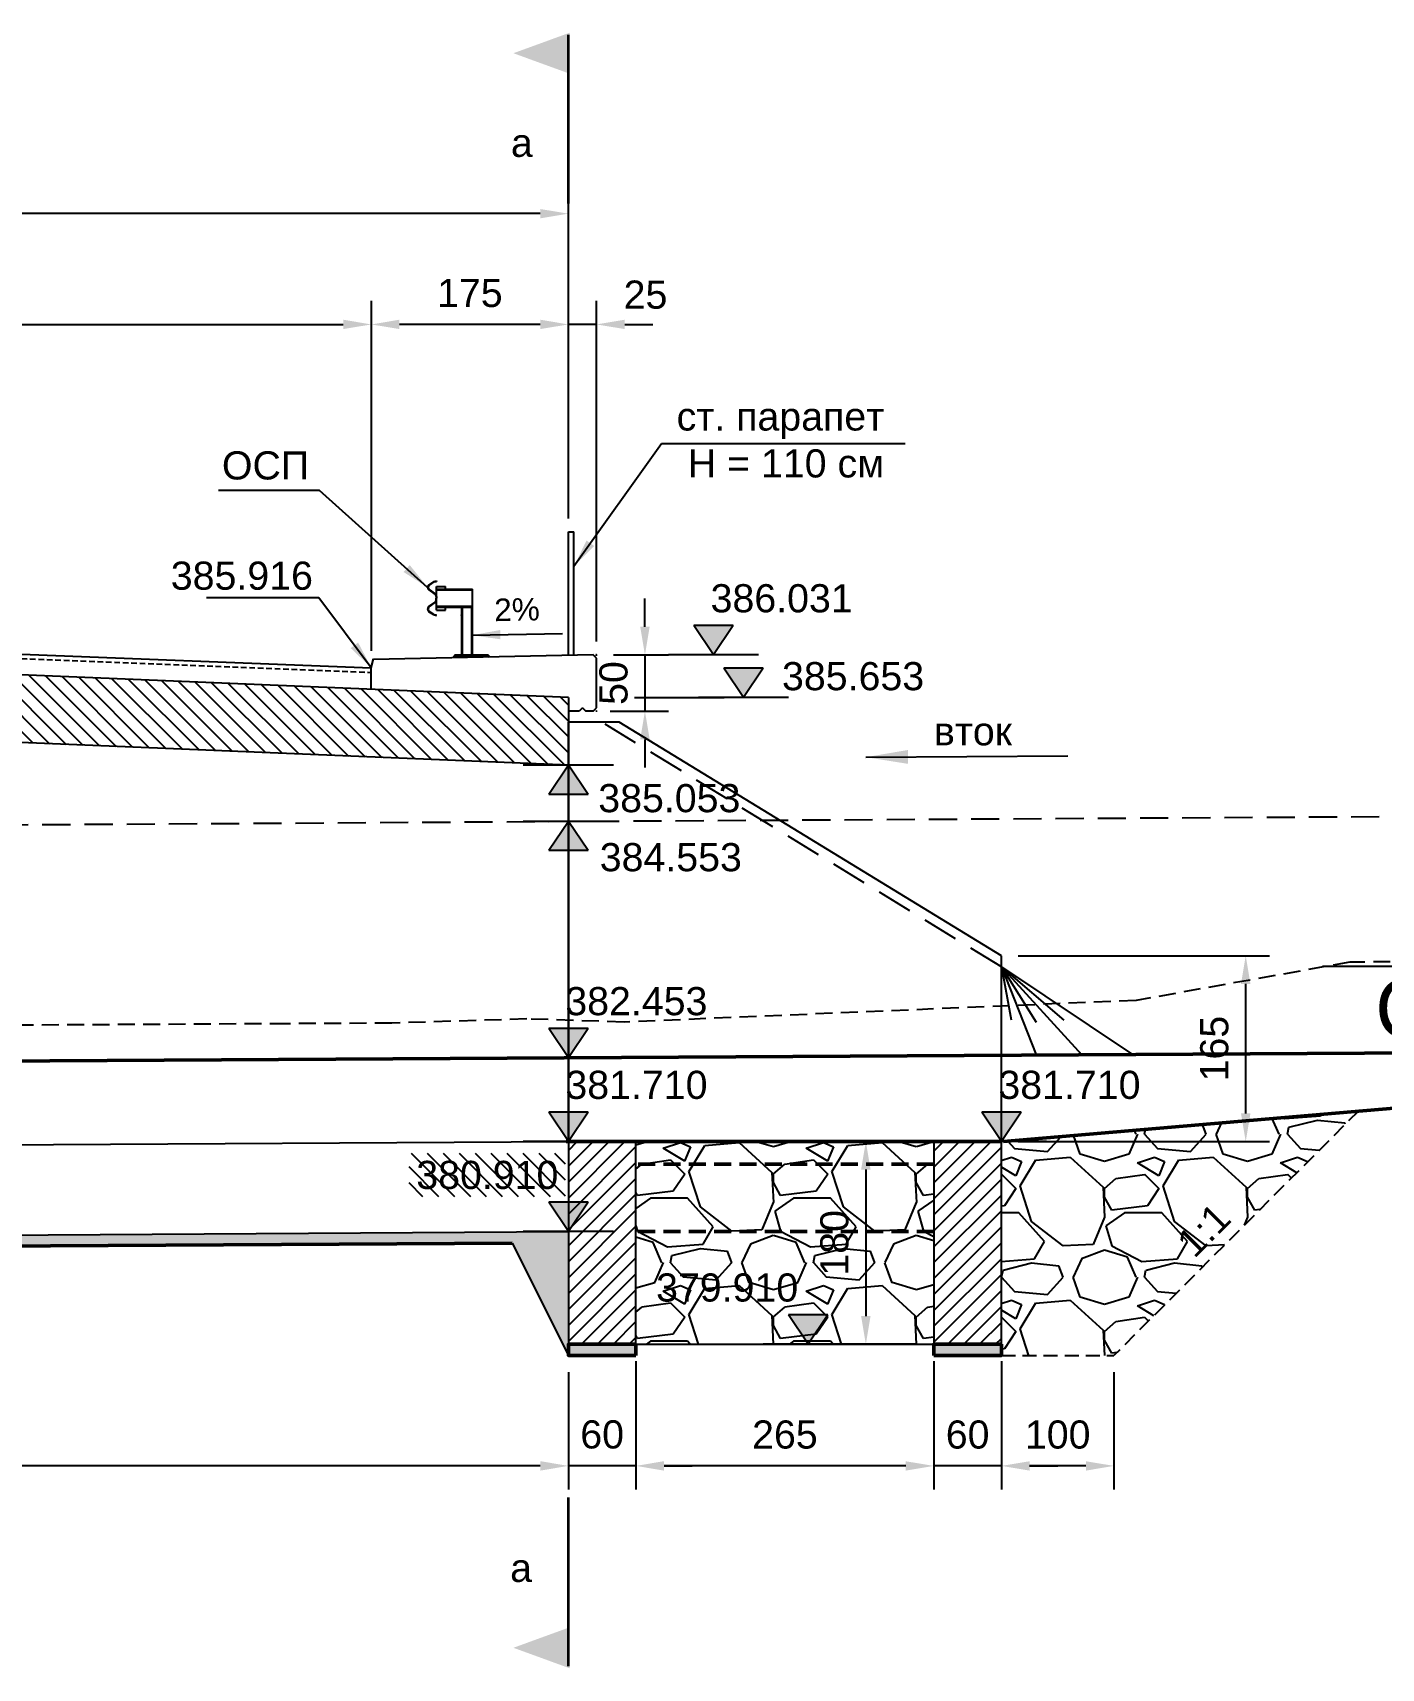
# Model space of a CAD drawing. Header units: centimetres. Extents: x 8495135 to 959133560, y 4530079 to 463453963.
# Drawn here: x 959098697 to 959099895, y 463411027 to 463412480 of the extents above; entities that cross this region are included whole.
import ezdxf
from ezdxf.enums import TextEntityAlignment as Align

# ---------------------------------------------------------------- set-up
doc = ezdxf.new("R2010")
doc.units = ezdxf.units.CM
doc.header["$LTSCALE"] = 0.1
for name, pattern in [('CONTINU', [0]), ('DASHED', [0.75, 0.5, -0.25]), ('HIDDEN', [9.525, 6.35, -3.175])]:
    doc.linetypes.add(name, pattern=pattern)
doc.layers.add('31_VERT_ALIGNM', color=1, linetype='Continuous', lineweight=50)
for name, color, linetype in [('40_ROADWAY', 1, 'Continuous'), ('br_dimension', 1, 'Continuous'), ('br_hatch', 9, 'Continuous'), ('br_hatch_dark', 8, 'Continuous'), ('br_hatch_tumen', 8, 'Continuous'), ('br_view_yellow', 2, 'Continuous'), ('hatch', 253, 'Continuous'), ('Kustendilska voda', 12, 'Continuous'), ('Z-Z005-G-Sect', 2, 'Continuous')]:
    doc.layers.add(name, color=color, linetype=linetype)
doc.layers.get('Defpoints').off()
doc.styles.add('1-10 cm', font='arial.ttf', dxfattribs={"height": 2.5})
doc.styles.add('1-50 cm', font='arial.ttf', dxfattribs={"height": 12.5})
doc.styles.add('MM 1 to 150', font='arial.ttf', dxfattribs={"height": 37.5})
doc.styles.add('MM_ARIAL', font='arial.ttf')
doc.dimstyles.new('MM DIM 1 to 100', dxfattribs={"dimscale": 10, "dimtxt": 2.5, "dimasz": 2.5, "dimexe": 2.1, "dimexo": 1.5, "dimgap": 1.5, "dimtad": 1, "dimdec": 0, "dimdsep": 46, "dimtxsty": 'MM_ARIAL', "dimcen": 3, "dimclrd": 1, "dimclre": 1, "dimclrt": 7, "dimaunit": 2, "dimadec": 1, "dimazin": 0, "dimtp": 100, "dimtm": 3, "dimtfac": 1, "dimtdec": 0, "dimtix": 1, "dimtmove": 0, "dimatfit": 3, "dimfxl": 0, "dimtolj": 1, "dimtzin": 0, "dimarcsym": 0})
doc.dimstyles.new('MM DIM 1 to 150', dxfattribs={"dimscale": 15, "dimtxt": 2.5, "dimasz": 2.5, "dimexe": 2.1, "dimexo": 1.5, "dimgap": 1.5, "dimtad": 1, "dimdec": 0, "dimdsep": 46, "dimtxsty": 'MM_ARIAL', "dimcen": 3, "dimclrd": 1, "dimclre": 1, "dimclrt": 7, "dimaunit": 2, "dimadec": 1, "dimazin": 0, "dimtp": 100, "dimtm": 3, "dimtfac": 1, "dimtdec": 0, "dimtix": 1, "dimtmove": 0, "dimatfit": 3, "dimfxl": 0, "dimtolj": 1, "dimtzin": 0, "dimarcsym": 0})
pattern_1 = [(135, (967592988.714, 458883818.671), (7.071067812, 7.071067812), [])]
pattern_2 = [(45, (959085306.38, 463433994.73), (7.0710678, -7.0710678), [])]

# ---------------------------------------------------------------- blocks, each defined once
blk = doc.blocks.new('*D927')
at = {"layer": 'br_dimension', "color": 1, "linetype": 'ByBlock', "lineweight": -2, "ltscale": 3, "transparency": 16777216}
for p, q in [((959098997.5, 463411930.8), (959098997.5, 463412241.8)), ((959099172.5, 463412048.3), (959099172.5, 463412241.8)), ((959099147.5, 463412220.8), (959099022.5, 463412220.8))]:
    blk.add_line(p, q, dxfattribs=at)
at = {"layer": 'br_dimension', "color": 1, "linetype": 'ByBlock', "ltscale": 3, "transparency": 16777216}
for points in [[(959099022.5, 463412225), (959099022.5, 463412216.7), (959098997.5, 463412220.8)], [(959099147.5, 463412225), (959099147.5, 463412216.7), (959099172.5, 463412220.8)]]:
    blk.add_solid(points, dxfattribs=at)
at = {"layer": 'br_dimension', "color": 7, "linetype": 'ByBlock', "ltscale": 3, "transparency": 16777216, "insert": (959099085, 463412248.6), "char_height": 25, "attachment_point": 5, "style": 'MM_ARIAL'}
blk.add_mtext('\\A1;175', dxfattribs=at)
blk = doc.blocks.new('*D947')
at = {"layer": 'br_dimension', "color": 1, "linetype": 'ByBlock', "lineweight": -2, "ltscale": 3, "transparency": 16777216}
for p, q in [((959099172.5, 463412048.3), (959099172.5, 463412241.8)), ((959099197.5, 463411939.3), (959099197.5, 463412241.8)), ((959099147.5, 463412220.8), (959099122.5, 463412220.8)), ((959099197.5, 463412220.8), (959099172.5, 463412220.8)), ((959099222.5, 463412220.8), (959099247.5, 463412220.8))]:
    blk.add_line(p, q, dxfattribs=at)
at = {"layer": 'br_dimension', "color": 1, "linetype": 'ByBlock', "ltscale": 3, "transparency": 16777216}
for points in [[(959099147.5, 463412225), (959099147.5, 463412216.7), (959099172.5, 463412220.8)], [(959099222.5, 463412225), (959099222.5, 463412216.7), (959099197.5, 463412220.8)]]:
    blk.add_solid(points, dxfattribs=at)
at = {"layer": 'br_dimension', "color": 7, "linetype": 'ByBlock', "ltscale": 3, "transparency": 16777216, "insert": (959099241, 463412247.1), "char_height": 25, "attachment_point": 5, "style": 'MM_ARIAL'}
blk.add_mtext('\\A1;25', dxfattribs=at)
blk = doc.blocks.new('*D928')
at = {"layer": 'br_dimension', "color": 1, "linetype": 'ByBlock', "lineweight": -2, "ltscale": 3, "transparency": 16777216}
for p, q in [((959097847.5, 463411974.1), (959097847.5, 463412241.8)), ((959098997.5, 463411930.8), (959098997.5, 463412241.8)), ((959097872.5, 463412220.8), (959098972.5, 463412220.8))]:
    blk.add_line(p, q, dxfattribs=at)
at = {"layer": 'br_dimension', "color": 1, "linetype": 'ByBlock', "ltscale": 3, "transparency": 16777216}
for points in [[(959097872.5, 463412225), (959097872.5, 463412216.7), (959097847.5, 463412220.8)], [(959098972.5, 463412225), (959098972.5, 463412216.7), (959098997.5, 463412220.8)]]:
    blk.add_solid(points, dxfattribs=at)
at = {"layer": 'br_dimension', "color": 7, "linetype": 'ByBlock', "ltscale": 3, "transparency": 16777216, "insert": (959098422.5, 463412248.6), "char_height": 25, "attachment_point": 5, "style": 'MM_ARIAL'}
blk.add_mtext('\\A1;1150', dxfattribs=at)
blk = doc.blocks.new('secl')
at = {"layer": 'Z-Z005-G-Sect', "color": 7, "const_width": 0.25}
blk.add_lwpolyline([(-15, 0), (0, 0)], dxfattribs=at)
at = {"layer": 'Z-Z005-G-Sect', "color": 7}
blk.add_solid([(-15.17, -0.12), (-13.35, 4.88), (-11.53, -0.12)], dxfattribs=at)
at = {"layer": 'Z-Z005-G-Sect', "color": 7, "style": 'MM_ARIAL'}
blk.add_attdef('*', text='', height=2.5, dxfattribs=at).set_placement((-6.27, 4.2), align=Align.MIDDLE)
blk = doc.blocks.new('secr')
at = {"layer": 'Z-Z005-G-Sect', "color": 7, "const_width": 0.25}
blk.add_lwpolyline([(15, 0), (0, 0)], dxfattribs=at)
at = {"layer": 'Z-Z005-G-Sect', "color": 7}
blk.add_solid([(15.17, -0.12), (13.35, 4.88), (11.53, -0.12)], dxfattribs=at)
at = {"layer": 'Z-Z005-G-Sect', "color": 7, "style": 'MM_ARIAL'}
blk.add_attdef('*', text='', height=2.5, dxfattribs=at).set_placement((5.37, 4.13), align=Align.MIDDLE)
blk = doc.blocks.new('*D936')
at = {"layer": 'br_dimension', "color": 1, "linetype": 'ByBlock', "lineweight": -2, "ltscale": 3, "transparency": 16777216}
for p, q in [((959099240.5, 463411952.3), (959099240.5, 463411977.3)), ((959099212.5, 463411927.3), (959099261.5, 463411927.3)), ((959099240.5, 463411927.3), (959099240.5, 463411877.3)), ((959099209.5, 463411877.3), (959099261.5, 463411877.3)), ((959099240.5, 463411852.3), (959099240.5, 463411827.3))]:
    blk.add_line(p, q, dxfattribs=at)
at = {"layer": 'br_dimension', "color": 1, "linetype": 'ByBlock', "ltscale": 3, "transparency": 16777216}
for points in [[(959099236.3, 463411952.3), (959099244.7, 463411952.3), (959099240.5, 463411927.3)], [(959099236.3, 463411852.3), (959099244.7, 463411852.3), (959099240.5, 463411877.3)]]:
    blk.add_solid(points, dxfattribs=at)
at = {"layer": 'br_dimension', "color": 7, "linetype": 'ByBlock', "ltscale": 3, "transparency": 16777216, "insert": (959099212.7, 463411902.3), "char_height": 25, "attachment_point": 5, "rotation": 90, "style": 'MM_ARIAL'}
blk.add_mtext('\\A1;50', dxfattribs=at)
blk = doc.blocks.new('*U226')
at = {"ltscale": 0.5}
blk.add_hatch(color=256, dxfattribs=at).paths.add_polyline_path([(-26.2, 39), (0, 0), (26.2, 39)])
for p, q in [((-26.2, 39), (26.2, 39)), ((-26.2, 39), (0, 0)), ((0, 0), (26.2, 39)), ((-60, 0), (0, 0)), ((0, 0), (60, 0))]:
    blk.add_line(p, q, dxfattribs=at)
at = {"color": 7, "ltscale": 0.5, "style": '1-10 cm'}
blk.add_attdef('1', text='', height=37.5, dxfattribs=at).set_placement((-90.4, 56.7), align=Align.CENTER)
blk = doc.blocks.new('*U236')
at = {"ltscale": 0.5}
blk.add_hatch(color=256, dxfattribs=at).paths.add_polyline_path([(-26.2, 39), (0, 0), (26.2, 39)])
for p, q in [((-26.2, 39), (26.2, 39)), ((-26.2, 39), (0, 0)), ((0, 0), (26.2, 39)), ((-60, 0), (0, 0)), ((0, 0), (60, 0))]:
    blk.add_line(p, q, dxfattribs=at)
at = {"color": 7, "ltscale": 0.5, "style": '1-10 cm'}
blk.add_attdef('1', text='', height=37.5, dxfattribs=at).set_placement((-134.4, 25.8), align=Align.CENTER)
blk = doc.blocks.new('*U238')
at = {"ltscale": 0.5}
blk.add_hatch(color=256, dxfattribs=at).paths.add_polyline_path([(-26.2, 39), (0, 0), (26.2, 39)])
for p, q in [((-26.2, 39), (26.2, 39)), ((-26.2, 39), (0, 0)), ((0, 0), (26.2, 39)), ((-60, 0), (0, 0)), ((0, 0), (60, 0))]:
    blk.add_line(p, q, dxfattribs=at)
at = {"color": 7, "ltscale": 0.5, "style": '1-10 cm'}
blk.add_attdef('1', text='', height=37.5, dxfattribs=at).set_placement((-136.3, 29.5), align=Align.CENTER)
blk = doc.blocks.new('*D939')
at = {"layer": 'br_dimension', "color": 1, "linetype": 'ByBlock', "lineweight": -2, "ltscale": 3, "transparency": 16777216}
for p, q in [((959097672.5, 463412235.8), (959097672.5, 463412340.2)), ((959099172.5, 463412235.8), (959099172.5, 463412340.2)), ((959099147.5, 463412319.2), (959097697.5, 463412319.2))]:
    blk.add_line(p, q, dxfattribs=at)
at = {"layer": 'br_dimension', "color": 1, "linetype": 'ByBlock', "ltscale": 3, "transparency": 16777216}
for points in [[(959097697.5, 463412323.3), (959097697.5, 463412315), (959097672.5, 463412319.2)], [(959099147.5, 463412323.3), (959099147.5, 463412315), (959099172.5, 463412319.2)]]:
    blk.add_solid(points, dxfattribs=at)
at = {"layer": 'br_dimension', "color": 7, "linetype": 'ByBlock', "ltscale": 3, "transparency": 16777216, "insert": (959098422.5, 463412347.1), "char_height": 25, "attachment_point": 5, "style": 'MM_ARIAL'}
blk.add_mtext('\\A1;3000 / 2=1500', dxfattribs=at)
blk = doc.blocks.new('*U149')
at = {"linetype": 'CONTINU', "ltscale": 0.5}
blk.add_hatch(color=256, dxfattribs=at).paths.add_polyline_path([(-131.2, -52.5), (-150, 0), (-112.5, 0)])
at = {"ltscale": 0.5}
blk.add_line((0, 0), (-150, 0), dxfattribs=at)
at = {"lineweight": -3, "ltscale": 0.5}
for p, q in [((-150, 0), (-131.2, -52.5)), ((-131.2, -52.5), (-112.5, 0))]:
    blk.add_line(p, q, dxfattribs=at)
at = {"color": 7, "ltscale": 0.5, "style": '1-50 cm'}
blk.add_attdef('1', text='', height=52.5, dxfattribs=at).set_placement((-68.6, -37.6), align=Align.MIDDLE_CENTER)
blk = doc.blocks.new('*D950')
at = {"layer": 'br_dimension', "color": 1, "linetype": 'ByBlock', "lineweight": -2, "ltscale": 3, "transparency": 16777216}
for p, q in [((959099557.1, 463411290.1), (959099557.1, 463411186)), ((959099657.1, 463411290.1), (959099657.1, 463411186)), ((959099632.1, 463411207), (959099582.1, 463411207))]:
    blk.add_line(p, q, dxfattribs=at)
at = {"layer": 'br_dimension', "color": 1, "linetype": 'ByBlock', "ltscale": 3, "transparency": 16777216}
for points in [[(959099582.1, 463411211.1), (959099582.1, 463411202.8), (959099557.1, 463411207)], [(959099632.1, 463411211.1), (959099632.1, 463411202.8), (959099657.1, 463411207)]]:
    blk.add_solid(points, dxfattribs=at)
at = {"layer": 'br_dimension', "color": 7, "linetype": 'ByBlock', "ltscale": 3, "transparency": 16777216, "insert": (959099607.1, 463411234.7), "char_height": 25, "attachment_point": 5, "style": 'MM_ARIAL'}
blk.add_mtext('\\A1;100', dxfattribs=at)
blk = doc.blocks.new('*U344')
at = {"ltscale": 0.5}
blk.add_hatch(color=256, dxfattribs=at).paths.add_polyline_path([(-26.2, 39), (0, 0), (26.2, 39)])
for p, q in [((-26.2, 39), (26.2, 39)), ((-26.2, 39), (0, 0)), ((0, 0), (26.2, 39)), ((-60, 0), (0, 0)), ((0, 0), (60, 0))]:
    blk.add_line(p, q, dxfattribs=at)
at = {"color": 7, "ltscale": 0.5, "style": '1-10 cm'}
blk.add_attdef('1', text='', height=37.5, dxfattribs=at).set_placement((-145.9, 9.7), align=Align.CENTER)
blk = doc.blocks.new('*D952')
at = {"layer": 'br_dimension', "color": 1, "linetype": 'ByBlock', "lineweight": -2, "ltscale": 3, "transparency": 16777216}
for p, q in [((959099482.1, 463411495.1), (959099415.7, 463411495.1)), ((959099436.7, 463411470.1), (959099436.7, 463411340.1)), ((959099482.1, 463411315.1), (959099415.7, 463411315.1))]:
    blk.add_line(p, q, dxfattribs=at)
at = {"layer": 'br_dimension', "color": 1, "linetype": 'ByBlock', "ltscale": 3, "transparency": 16777216}
for points in [[(959099432.5, 463411470.1), (959099440.9, 463411470.1), (959099436.7, 463411495.1)], [(959099432.5, 463411340.1), (959099440.9, 463411340.1), (959099436.7, 463411315.1)]]:
    blk.add_solid(points, dxfattribs=at)
at = {"layer": 'br_dimension', "color": 7, "linetype": 'ByBlock', "ltscale": 3, "transparency": 16777216, "insert": (959099408.9, 463411405.1), "char_height": 25, "attachment_point": 5, "rotation": 90, "style": 'MM_ARIAL'}
blk.add_mtext('\\A1;180', dxfattribs=at)
blk = doc.blocks.new('*D953')
at = {"layer": 'br_dimension', "color": 1, "linetype": 'ByBlock', "lineweight": -2, "ltscale": 3, "transparency": 16777216}
for p, q in [((959099497.1, 463411300.1), (959099497.1, 463411186)), ((959099557.1, 463411300.1), (959099557.1, 463411186)), ((959099472.1, 463411207), (959099447.1, 463411207)), ((959099557.1, 463411207), (959099497.1, 463411207)), ((959099582.1, 463411207), (959099607.1, 463411207))]:
    blk.add_line(p, q, dxfattribs=at)
at = {"layer": 'br_dimension', "color": 1, "linetype": 'ByBlock', "ltscale": 3, "transparency": 16777216}
for points in [[(959099472.1, 463411211.1), (959099472.1, 463411202.8), (959099497.1, 463411207)], [(959099582.1, 463411211.1), (959099582.1, 463411202.8), (959099557.1, 463411207)]]:
    blk.add_solid(points, dxfattribs=at)
at = {"layer": 'br_dimension', "color": 7, "linetype": 'ByBlock', "ltscale": 3, "transparency": 16777216, "insert": (959099527.1, 463411234.7), "char_height": 25, "attachment_point": 5, "style": 'MM_ARIAL'}
blk.add_mtext('\\A1;60', dxfattribs=at)
blk = doc.blocks.new('*D954')
at = {"layer": 'br_dimension', "color": 1, "linetype": 'ByBlock', "lineweight": -2, "ltscale": 3, "transparency": 16777216}
for p, q in [((959099232.5, 463411300.1), (959099232.5, 463411186)), ((959099497.1, 463411300.1), (959099497.1, 463411186)), ((959099472.1, 463411207), (959099257.5, 463411207))]:
    blk.add_line(p, q, dxfattribs=at)
at = {"layer": 'br_dimension', "color": 1, "linetype": 'ByBlock', "ltscale": 3, "transparency": 16777216}
for points in [[(959099257.5, 463411211.1), (959099257.5, 463411202.8), (959099232.5, 463411207)], [(959099472.1, 463411211.1), (959099472.1, 463411202.8), (959099497.1, 463411207)]]:
    blk.add_solid(points, dxfattribs=at)
at = {"layer": 'br_dimension', "color": 7, "linetype": 'ByBlock', "ltscale": 3, "transparency": 16777216, "insert": (959099364.8, 463411234.7), "char_height": 25, "attachment_point": 5, "style": 'MM_ARIAL'}
blk.add_mtext('\\A1;265', dxfattribs=at)
blk = doc.blocks.new('*D941')
at = {"layer": 'br_dimension', "color": 1, "linetype": 'ByBlock', "lineweight": -2, "ltscale": 3, "transparency": 16777216}
for p, q in [((959099232.5, 463411300.1), (959099232.5, 463411186)), ((959099172.5, 463411290.1), (959099172.5, 463411186)), ((959099147.5, 463411207), (959099122.5, 463411207)), ((959099232.5, 463411207), (959099172.5, 463411207)), ((959099257.5, 463411207), (959099282.5, 463411207))]:
    blk.add_line(p, q, dxfattribs=at)
at = {"layer": 'br_dimension', "color": 1, "linetype": 'ByBlock', "ltscale": 3, "transparency": 16777216}
for points in [[(959099147.5, 463411211.2), (959099147.5, 463411202.8), (959099172.5, 463411207)], [(959099257.5, 463411211.2), (959099257.5, 463411202.8), (959099232.5, 463411207)]]:
    blk.add_solid(points, dxfattribs=at)
at = {"layer": 'br_dimension', "color": 7, "linetype": 'ByBlock', "ltscale": 3, "transparency": 16777216, "insert": (959099202.5, 463411234.8), "char_height": 25, "attachment_point": 5, "style": 'MM_ARIAL'}
blk.add_mtext('\\A1;60', dxfattribs=at)
blk = doc.blocks.new('*U183')
at = {"ltscale": 0.5}
blk.add_hatch(color=256, dxfattribs=at).paths.add_polyline_path([(-26.2, 39), (0, 0), (26.2, 39)])
for p, q in [((-26.2, 39), (26.2, 39)), ((-26.2, 39), (0, 0)), ((0, 0), (26.2, 39)), ((-60, 0), (0, 0)), ((0, 0), (60, 0))]:
    blk.add_line(p, q, dxfattribs=at)
at = {"color": 7, "ltscale": 0.5, "style": '1-10 cm'}
blk.add_attdef('1', text='', height=37.5, dxfattribs=at).set_placement((108.2, 56.7), align=Align.CENTER)
blk = doc.blocks.new('*D942')
at = {"layer": 'br_hatch_tumen', "color": 1, "lineweight": -2, "transparency": 16777216}
for p, q in [((959097672.5, 463411391.1), (959097672.5, 463411186)), ((959099172.5, 463411290.1), (959099172.5, 463411186)), ((959099147.5, 463411207), (959097697.5, 463411207))]:
    blk.add_line(p, q, dxfattribs=at)
at = {"layer": 'br_hatch_tumen', "color": 1, "transparency": 16777216}
for points in [[(959097697.5, 463411211.2), (959097697.5, 463411202.8), (959097672.5, 463411207)], [(959099147.5, 463411211.2), (959099147.5, 463411202.8), (959099172.5, 463411207)]]:
    blk.add_solid(points, dxfattribs=at)
at = {"layer": 'br_hatch_tumen', "color": 7, "transparency": 16777216, "insert": (959098422.5, 463411234.8), "char_height": 25, "attachment_point": 5, "style": 'MM_ARIAL'}
blk.add_mtext('\\A1;1500', dxfattribs=at)
blk = doc.blocks.new('*D946')
at = {"layer": 'br_dimension', "color": 1, "linetype": 'ByBlock', "lineweight": -2, "ltscale": 3, "transparency": 16777216}
for p, q in [((959099572.1, 463411660.1), (959099795.1, 463411660.1)), ((959099774.1, 463411520.1), (959099774.1, 463411635.1)), ((959099572.1, 463411495.1), (959099795.1, 463411495.1))]:
    blk.add_line(p, q, dxfattribs=at)
at = {"layer": 'br_dimension', "color": 1, "linetype": 'ByBlock', "ltscale": 3, "transparency": 16777216}
for points in [[(959099769.9, 463411635.1), (959099778.3, 463411635.1), (959099774.1, 463411660.1)], [(959099769.9, 463411520.1), (959099778.3, 463411520.1), (959099774.1, 463411495.1)]]:
    blk.add_solid(points, dxfattribs=at)
at = {"layer": 'br_dimension', "color": 7, "linetype": 'ByBlock', "ltscale": 3, "transparency": 16777216, "insert": (959099746.3, 463411577.6), "char_height": 25, "attachment_point": 5, "rotation": 90, "style": 'MM_ARIAL'}
blk.add_mtext('\\A1;165', dxfattribs=at)

msp = doc.modelspace()

# ---------------------------------------------------------------- hatches: boundary and pattern name
at = {"layer": 'br_hatch'}
h = msp.add_hatch(dxfattribs=at)
h.set_pattern_fill('_USER,_I', color=256, scale=10, angle=45, style=2, pattern_type=0)
h.set_pattern_definition(pattern_1)
h.paths.add_polyline_path([(959099172.47, 463411889.45), (959099172.47, 463411829.45), (959097847.47, 463411884.09), (959097672.47, 463411884.09), (959097672.47, 463411944.09), (959097847.47, 463411944.09)])
h = msp.add_hatch(dxfattribs=at)
h.set_pattern_fill('GRAVEL', color=256, scale=5, style=2)
h.set_pattern_definition([(311.9872125, (967606778.445, 458861725.686), (1016.00000008, -1142.999999929), [17.086072, -1691.524182]), (355.030259, (967606789.875, 458861712.986), (-1523.999999397, 127.000007235), [29.320236, -2902.7024447]), (47.4895529, (967606819.085, 458861710.446), (-1270.0000005364, -1396.999999512), [20.674076, -2046.7361397]), (272.726311, (967606868.615, 458861678.696), (-127.000000266, 2539.9999999867), [26.700226, -2643.3218713]), (247.16634582, (967606869.885, 458861652.026), (635.000000053, 1523.9999999778), [26.181685, -2591.9903873]), (182.726311, (967606859.725, 458861627.896), (2539.9999999867, 127.000000266), [26.700226, -2643.3218713]), (142.30575953, (967606833.0547, 458861626.626), (1650.9999999268, -1270.000000095), [35.309683, -3495.6557657]), (107.74467163, (967606805.1147, 458861648.216), (-889.000000239, 2793.999999924), [33.335976, -3300.2628301]), (58.57043438, (967606794.955, 458861679.966), (1016.000000144, 1650.9999999113), [26.79065, -2652.277285]), (4.7636417, (967606808.925, 458861702.826), (-1396.99999998, -127.00000022), [30.585664, -1498.6968475]), (317.6025622, (967606839.4047, 458861705.366), (1523.9999999512, -1397.0000000532), [39.553896, -3915.8386256]), (41.18592517, (967606742.885, 458861677.426), (888.999999947, 762.000000062), [13.500227, -1336.5282912]), (8.5307656, (967606753.045, 458861686.316), (-1651.0000000445, -253.999999712), [25.684099, -2542.7319499]), (315, (967606778.445, 458861690.13), (2e-14, -127), [17.960467, -161.6446554]), (336.80140949, (967606787.335, 458861705.366), (-635.000000017, 253.999999955), [9.672066, -957.5311184]), (248.1985905, (967606796.225, 458861701.556), (127.000000027, 380.99999999), [13.678281, -670.2376495]), (149.03624347, (967606791.145, 458861688.856), (-381.00000001, 253.999999986), [22.215983, -718.3149076]), (18.4349488, (967606772.095, 458861700.286), (-254, -126.99999999), [16.064357, -385.5449058]), (163.61045967, (967606869.885, 458861701.556), (-1270, 381), [22.5044, -2227.9413336]), (109.65382406, (967606848.295, 458861707.906), (508.0000000465, -1396.9999999835), [18.879947, -1869.1107839]), (246.80140949, (967606772.095, 458861725.686), (253.999999956, 635.000000018), [19.344005, -947.8591794]), (196.38954033, (967606764.475, 458861707.906), (1270.0000000266, 380.999999911), [22.5044, -2227.9413336]), (200.55604522, (967606869.885, 458861622.816), (635, 254), [21.70176, -1063.3867157]), (245.2248594, (967606849.565, 458861615.196), (635.000000756, 1396.999999656), [18.183606, -1800.179669]), (113.19859051, (967606770.825, 458861598.686), (-253.99999996, 635.000000016), [19.344005, -947.8591794]), (162.64597536, (967606763.205, 458861616.466), (1650.999999967, -508.0000001066), [21.289137, -2107.618799]), (110.55604522, (967606833.055, 458861598.686), (254.000000004, -634.999999998), [10.85088, -1074.2375957]), (78.69006753, (967606778.445, 458861598.686), (127, 508), [6.47573, -641.0997482]), (14.03624347, (967606779.715, 458861605.036), (-381, -127), [26.181685, -497.4527295]), (353.99099404, (967606805.115, 458861611.386), (-1269.9999999933, 127.0000000665), [24.26335, -2402.0682432]), (236.30993247, (967606791.145, 458861677.426), (127.00000002, 253.99999999), [18.316194, -439.588818]), (186.84277341, (967606780.9847, 458861662.186), (-2159.0000000133, -253.999999887), [31.977838, -3165.8004533]), (119.0546041, (967606749.235, 458861658.376), (508.000000014, -888.999999992), [13.075412, -1294.4696159]), (90, (967606742.88, 458861669.8), (127, 127), [7.62, -119.38]), (59.74356284, (967606807.655, 458861615.196), (-507.999999938, -889.0000000355), [17.643348, -1746.6970387]), (131.9872125, (967606816.545, 458861630.436), (-1016.000000084, 1142.9999999255), [34.172144, -1674.43811]), (180, (967606793.68, 458861655.84), (-127, 127), [33.02, -93.98]), (214.6951535, (967606760.665, 458861655.836), (-1270.000000481, -888.999999313), [20.080478, -1987.9658362]), (285.9453959, (967606744.155, 458861644.406), (126.99999999, -508.000000002), [18.491454, -906.082502]), (332.35402464, (967606749.235, 458861626.626), (2413.0000000887, -1269.9999998315), [30.107255, -2980.6232211]), (4.57392126, (967606775.905, 458861612.656), (1651, 127), [31.851473, -3153.2923228])])
h.paths.add_polyline_path([(959099874.32, 463411522.2), (959099557.05, 463411495.11), (959099557.05, 463411304.93), (959099657.05, 463411304.93)])
h.paths.add_polyline_path([(959099863.99, 463411534.1), (959099872.84, 463411534.19), (959099876.22, 463411534.23)])
h = msp.add_hatch(dxfattribs=at)
h.set_pattern_fill('_USER,_I', color=256, scale=10, angle=135, style=2, pattern_type=0)
h.set_pattern_definition(pattern_2)
h.paths.add_polyline_path([(959099172.47, 463411495.11), (959099172.47, 463411495.11), (959099232.47, 463411495.11), (959099232.47, 463411315.11), (959099172.47, 463411315.11)])
h = msp.add_hatch(dxfattribs=at)
h.set_pattern_fill('GRAVEL', color=256, scale=5, style=2)
h.set_pattern_definition([(311.9872125, (967592895.274, 458883963.671), (1016.00000008, -1142.999999929), [17.086072, -1691.524182]), (355.030259, (967592906.704, 458883950.971), (-1523.999999397, 127.000007235), [29.320236, -2902.7024447]), (47.4895529, (967592935.914, 458883948.431), (-1270.0000005364, -1396.999999512), [20.674076, -2046.7361397]), (272.726311, (967592985.444, 458883916.681), (-127.000000266, 2539.9999999867), [26.700226, -2643.3218713]), (247.16634582, (967592986.714, 458883890.011), (635.000000053, 1523.9999999778), [26.181685, -2591.9903873]), (182.726311, (967592976.554, 458883865.881), (2539.9999999867, 127.000000266), [26.700226, -2643.3218713]), (142.30575953, (967592949.884, 458883864.611), (1650.9999999268, -1270.000000095), [35.309683, -3495.6557657]), (107.74467163, (967592921.944, 458883886.201), (-889.000000239, 2793.999999924), [33.335976, -3300.2628301]), (58.57043438, (967592911.784, 458883917.951), (1016.000000144, 1650.9999999113), [26.79065, -2652.277285]), (4.7636417, (967592925.754, 458883940.811), (-1396.99999998, -127.00000022), [30.585664, -1498.6968475]), (317.6025622, (967592956.234, 458883943.351), (1523.9999999512, -1397.0000000532), [39.553896, -3915.8386256]), (41.18592517, (967592859.714, 458883915.411), (888.999999947, 762.000000062), [13.500227, -1336.5282912]), (8.5307656, (967592869.874, 458883924.301), (-1651.0000000445, -253.999999712), [25.684099, -2542.7319499]), (315, (967592895.27, 458883928.11), (2e-14, -127), [17.960467, -161.6446554]), (336.80140949, (967592904.164, 458883943.351), (-635.000000017, 253.999999955), [9.672066, -957.5311184]), (248.1985905, (967592913.054, 458883939.54), (127.000000027, 380.99999999), [13.678281, -670.2376495]), (149.03624347, (967592907.974, 458883926.841), (-381.00000001, 253.999999986), [22.215983, -718.3149076]), (18.4349488, (967592888.924, 458883938.27), (-254, -126.99999999), [16.064357, -385.5449058]), (163.61045967, (967592986.714, 458883939.541), (-1270, 381), [22.5044, -2227.9413336]), (109.65382406, (967592965.124, 458883945.891), (508.0000000465, -1396.9999999835), [18.879947, -1869.1107839]), (246.80140949, (967592888.924, 458883963.671), (253.999999956, 635.000000018), [19.344005, -947.8591794]), (196.38954033, (967592881.304, 458883945.891), (1270.0000000266, 380.999999911), [22.5044, -2227.9413336]), (200.55604522, (967592986.714, 458883860.801), (635, 254), [21.70176, -1063.3867157]), (245.2248594, (967592966.394, 458883853.181), (635.000000756, 1396.999999656), [18.183606, -1800.179669]), (113.19859051, (967592887.654, 458883836.671), (-253.99999996, 635.000000016), [19.344005, -947.8591794]), (162.64597536, (967592880.034, 458883854.451), (1650.999999967, -508.0000001066), [21.289137, -2107.618799]), (110.55604522, (967592949.884, 458883836.671), (254.000000004, -634.999999998), [10.85088, -1074.2375957]), (78.69006753, (967592895.274, 458883836.67), (127, 508), [6.47573, -641.0997482]), (14.03624347, (967592896.544, 458883843.02), (-381, -127), [26.181685, -497.4527295]), (353.99099404, (967592921.944, 458883849.371), (-1269.9999999933, 127.0000000665), [24.26335, -2402.0682432]), (236.30993247, (967592907.974, 458883915.41), (127.00000002, 253.99999999), [18.316194, -439.588818]), (186.84277341, (967592897.814, 458883900.171), (-2159.0000000133, -253.999999887), [31.977838, -3165.8004533]), (119.0546041, (967592866.064, 458883896.361), (508.000000014, -888.999999992), [13.075412, -1294.4696159]), (90, (967592859.71, 458883907.79), (127, 127), [7.62, -119.38]), (59.74356284, (967592924.484, 458883853.181), (-507.999999938, -889.0000000355), [17.643348, -1746.6970387]), (131.9872125, (967592933.374, 458883868.421), (-1016.000000084, 1142.9999999255), [34.172144, -1674.43811]), (180, (967592910.51, 458883893.82), (-127, 127), [33.02, -93.98]), (214.6951535, (967592877.494, 458883893.821), (-1270.000000481, -888.999999313), [20.080478, -1987.9658362]), (285.9453959, (967592860.984, 458883882.391), (126.99999999, -508.000000002), [18.491454, -906.082502]), (332.35402464, (967592866.064, 458883864.611), (2413.0000000887, -1269.9999998315), [30.107255, -2980.6232211]), (4.57392126, (967592892.734, 458883850.641), (1651, 127), [31.851473, -3153.2923228])])
h.paths.add_polyline_path([(959099497.05, 463411495.11), (959099232.47, 463411495.11), (959099232.47, 463411315.11), (959099497.05, 463411315.11)])
h = msp.add_hatch(dxfattribs=at)
h.set_pattern_fill('_USER,_I', color=256, scale=10, angle=135, style=2, pattern_type=0)
h.set_pattern_definition(pattern_2)
h.paths.add_polyline_path([(959099497.05, 463411315.11), (959099557.05, 463411315.11), (959099557.05, 463411495.11), (959099497.05, 463411495.11)])
h = msp.add_hatch(dxfattribs=at)
h.set_pattern_fill('_USER,_I', color=256, scale=10, angle=45, style=2, pattern_type=0)
h.set_pattern_definition(pattern_1)
h.paths.add_polyline_path([(959099031, 463411446.11), (959099170.02, 463411446.11), (959099170.02, 463411484.42), (959099031, 463411484.42)])
h.paths.add_polyline_path([(959097804.71, 463411420.56), (959097804.71, 463411471.91), (959097753.19, 463411471.91), (959097753.19, 463411420.56)], flags=9)
h = msp.add_hatch(color=256, dxfattribs=at)
h.dxf.hatch_style = 1
h.paths.add_polyline_path([(959097672.47, 463411406.11), (959099172.47, 463411415.11), (959099172.47, 463411405.11), (959097672.47, 463411396.11)])
h.paths.add_polyline_path([(959096172.47, 463411397.11), (959097672.47, 463411406.11), (959097672.47, 463411396.11), (959096172.47, 463411387.11)])
h = msp.add_hatch(color=256, dxfattribs=at)
h.dxf.hatch_style = 1
h.paths.add_polyline_path([(959099122.62, 463411404.82), (959099172.47, 463411405.11), (959099172.47, 463411415.11), (959099172.47, 463411414.54), (959099172.47, 463411324.15), (959099162.95, 463411324.15)])
h.paths.add_polyline_path([(959099162.95, 463411324.15), (959099172.47, 463411324.15), (959099172.47, 463411315.11), (959099172.47, 463411305.11)])
h = msp.add_hatch(color=256, dxfattribs=at)
h.dxf.hatch_style = 1
h.paths.add_polyline_path([(959099497.05, 463411315.11), (959099497.05, 463411305.11), (959099557.05, 463411305.11), (959099557.05, 463411315.11)])
h.paths.add_polyline_path([(959099232.47, 463411305.11), (959099232.47, 463411315.11), (959099172.47, 463411315.11), (959099172.47, 463411305.11)])

# ---------------------------------------------------------------- linework, layer by layer
at = {"layer": '31_VERT_ALIGNM'}
for p, q in [((959094430.33, 463411540.99), (959100524.47, 463411577.56)), ((959099559.05, 463411495.11), (959100524.47, 463411577.56)), ((959099170.47, 463411495.11), (959099557.05, 463411495.11)), ((959096222.62, 463411387.39), (959099122.62, 463411404.81)), ((959099232.47, 463411315.11), (959099232.47, 463411305.11)), ((959099497.05, 463411315.11), (959099497.05, 463411305.11))]:
    msp.add_line(p, q, dxfattribs=at)
at = {"layer": '31_VERT_ALIGNM', "linetype": 'DASHED', "ltscale": 300}
for p, q in [((959099497.05, 463411475.11), (959099232.47, 463411475.11)), ((959099497.05, 463411415.11), (959099232.47, 463411415.11))]:
    msp.add_line(p, q, dxfattribs=at)
at = {"layer": '31_VERT_ALIGNM'}
for points in [[(959099232.47, 463411305.11), (959099172.47, 463411305.11), (959099172.47, 463411315.11), (959099232.47, 463411315.11)], [(959099557.05, 463411315.11), (959099557.05, 463411305.11), (959099497.05, 463411305.11)], [(959099497.05, 463411315.11), (959099557.05, 463411315.11)]]:
    msp.add_lwpolyline(points, dxfattribs=at)
at = {"layer": '40_ROADWAY'}
msp.add_line((959097847.47, 463411960.91), (959098997.47, 463411915.78), dxfattribs=at)
at = {"layer": '40_ROADWAY', "linetype": 'DASHED', "ltscale": 100}
msp.add_line((959097847.47, 463411956.91), (959098997.47, 463411911.78), dxfattribs=at)
at = {"layer": 'br_dimension'}
for p, q in [((959099557.05, 463411650.11), (959099673.51, 463411572.46)), ((959099122.62, 463411404.82), (959099172.47, 463411305.11))]:
    msp.add_line(p, q, dxfattribs=at)
at = {"layer": 'br_hatch'}
for p, q in [((959099557.05, 463411650.11), (959099565.9, 463411603.32)), ((959099557.05, 463411650.11), (959099587.94, 463411571.95)), ((959099557.05, 463411650.11), (959099588.03, 463411601.17)), ((959099557.05, 463411650.11), (959099628.61, 463411572.19)), ((959099557.05, 463411650.11), (959099612.66, 463411603)), ((959099232.47, 463411315.11), (959099497.05, 463411315.11))]:
    msp.add_line(p, q, dxfattribs=at)
at = {"layer": 'br_hatch_dark'}
for p, q in [((959099172.47, 463411926.73), (959099172.47, 463412036.73)), ((959099172.47, 463412036.73), (959099177.47, 463412036.73)), ((959099177.47, 463411926.73), (959099177.47, 463412036.73))]:
    msp.add_line(p, q, dxfattribs=at)
at = {"layer": 'br_hatch_dark', "linetype": 'HIDDEN', "ltscale": 50}
msp.add_line((959099557.05, 463411650.11), (959099202.47, 463411867.5), dxfattribs=at)
at = {"layer": 'br_hatch_dark', "linetype": 'DASHED', "ltscale": 250}
for p, q in [((959099874.32, 463411522.2), (959099657.05, 463411304.93)), ((959099557.05, 463411305.11), (959099657.05, 463411305.11))]:
    msp.add_line(p, q, dxfattribs=at)
at = {"layer": 'br_hatch_dark', "linetype": 'DASHED', "ltscale": 300}
msp.add_lwpolyline([(959102043.95, 463411680.15), (959101963.47, 463411669.85), (959101689.07, 463411672.95), (959101422.47, 463411672.85), (959101116.97, 463411672.75), (959100667.37, 463411674.15), (959100265.97, 463411659.45), (959100172.47, 463411658.25), (959099866.67, 463411654.35), (959099676.77, 463411620.45), (959099221.97, 463411601.15), (959099135.57, 463411603.95), (959099015.57, 463411600.25), (959098922.47, 463411599.75), (959098537.87, 463411597.55)], dxfattribs=at)
at = {"layer": 'br_hatch_tumen'}
for p, q in [((959099231.22, 463411889.45), (959099310.96, 463411889.45)), ((959099174.47, 463411495.11), (959099234.47, 463411495.11))]:
    msp.add_line(p, q, dxfattribs=at)
for points in [[(959099197.47, 463411926.38), (959099197.47, 463411927.28), (959099196.77, 463411927.26)], [(959099197.47, 463411877.6), (959099197.47, 463411877.23), (959099196.84, 463411877.23)]]:
    msp.add_lwpolyline(points, dxfattribs=at)
at = {"layer": 'br_view_yellow'}
for p, q in [((959099172.47, 463411889.45), (959097847.47, 463411944.09)), ((959098997.47, 463411915.78), (959098999.48, 463411923.82)), ((959099194.47, 463411927.22), (959098999.48, 463411923.32)), ((959099197.47, 463411924.28), (959099194.47, 463411927.22)), ((959099197.47, 463411880.23), (959099197.47, 463411924.28)), ((959098997.47, 463411896.66), (959098997.47, 463411915.78)), ((959099172.47, 463411889.45), (959099172.47, 463411405.11)), ((959099172.47, 463411829.45), (959097847.47, 463411884.09)), ((959099181.97, 463411877.23), (959099172.47, 463411877.23)), ((959099194.47, 463411877.23), (959099187.97, 463411877.23)), ((959099194.47, 463411877.23), (959099197.47, 463411880.23)), ((959099217.47, 463411867.5), (959099172.47, 463411867.5)), ((959099172.47, 463411495.11), (959099172.47, 463411867.5)), ((959099557.05, 463411660.11), (959099217.47, 463411867.5)), ((959099557.05, 463411495.11), (959099557.05, 463411660.11)), ((959096172.47, 463411477.11), (959099172.47, 463411495.11)), ((959096172.47, 463411397.11), (959099172.47, 463411415.11))]:
    msp.add_line(p, q, dxfattribs=at)
at = {"layer": 'br_view_yellow', "linetype": 'ByBlock', "ltscale": 3}
for q in [(959099181.97, 463411877.23), (959099187.97, 463411877.23)]:
    msp.add_line((959099184.97, 463411880.23), q, dxfattribs=at)
at = {"layer": 'br_view_yellow'}
for points in [[(959099172.47, 463411495.11), (959099172.47, 463411315.11), (959099232.47, 463411315.11), (959099232.47, 463411495.11), (959099172.47, 463411495.11)], [(959099497.05, 463411495.11), (959099497.05, 463411315.11), (959099557.05, 463411315.11), (959099557.05, 463411495.11), (959099497.05, 463411495.11)]]:
    msp.add_lwpolyline(points, dxfattribs=at)
at = {"layer": 'hatch'}
for p, q in [((959099052.87, 463411992.55), (959099048.68, 463411989.65)), ((959099053.02, 463411992.17), (959099048.91, 463411989.32)), ((959099052.87, 463411992.55), (959099055.47, 463411992.95)), ((959099053.02, 463411992.17), (959099055.47, 463411992.54)), ((959099055.47, 463411992.95), (959099055.47, 463411992.54)), ((959099048.68, 463411985.04), (959099054.09, 463411981.08)), ((959099048.68, 463411970.25), (959099054.09, 463411974.21)), ((959099048.91, 463411985.37), (959099054.33, 463411981.41)), ((959099055.07, 463411979.15), (959099055.07, 463411977.65)), ((959099055.07, 463411976.15), (959099055.07, 463411977.65)), ((959099055.47, 463411967.15), (959099055.47, 463411988.15)), ((959099055.47, 463411988.15), (959099063.47, 463411988.15)), ((959099055.47, 463411985.65), (959099087.47, 463411985.65)), ((959099087.47, 463411984.85), (959099055.47, 463411984.85)), ((959099055.47, 463411979.15), (959099055.47, 463411977.65)), ((959099055.47, 463411976.15), (959099055.47, 463411977.65)), ((959099063.47, 463411985.65), (959099063.47, 463411988.15)), ((959099087.47, 463411927.03), (959099087.47, 463411985.65)), ((959099052.87, 463411962.75), (959099048.68, 463411965.64)), ((959099048.91, 463411969.92), (959099054.33, 463411973.89)), ((959099053.02, 463411963.13), (959099048.91, 463411965.97)), ((959099052.87, 463411962.75), (959099055.47, 463411962.35)), ((959099053.02, 463411963.13), (959099055.47, 463411962.75)), ((959099055.47, 463411970.45), (959099087.47, 463411970.45)), ((959099055.47, 463411969.65), (959099087.47, 463411969.65)), ((959099055.47, 463411967.15), (959099063.47, 463411967.15)), ((959099063.47, 463411967.15), (959099063.47, 463411969.65)), ((959099077.47, 463411969.65), (959099077.47, 463411927.03)), ((959099077.47, 463411962.35), (959099077.47, 463411962.75)), ((959099078.27, 463411969.65), (959099078.27, 463411927.03)), ((959099086.67, 463411927.03), (959099086.67, 463411969.65)), ((959099071.47, 463411926.03), (959099070.12, 463411924.68)), ((959099101.47, 463411927.03), (959099071.47, 463411927.03)), ((959099071.47, 463411927.03), (959099071.47, 463411926.03)), ((959099101.47, 463411926.03), (959099071.47, 463411926.03)), ((959099101.47, 463411927.03), (959099101.47, 463411926.03)), ((959099101.47, 463411926.03), (959099102.18, 463411925.33))]:
    msp.add_line(p, q, dxfattribs=at)
for centre, radius, start, end in [((959099050.27, 463411987.35), 2.8, 124.64404, 235.35596), ((959099050.27, 463411987.35), 2.4, 124.64404, 235.35596), ((959099052.67, 463411979.15), 2.4, 0, 53.79442), ((959099052.67, 463411976.15), 2.4, 306.20558, 0), ((959099052.67, 463411979.15), 2.8, 0, 53.79569), ((959099052.67, 463411976.15), 2.8, 306.20431, 0), ((959099050.27, 463411967.95), 2.8, 124.64404, 235.35596), ((959099050.27, 463411967.95), 2.4, 124.64404, 235.35596)]:
    msp.add_arc(centre, radius, start, end, dxfattribs=at)
at = {"layer": 'Kustendilska voda', "color": 1, "linetype": 'DASHED', "ltscale": 500}
msp.add_line((959094430.33, 463411750.99), (959100524.47, 463411787.56), dxfattribs=at)

# ---------------------------------------------------------------- block references
at = {"layer": 'br_dimension', "ltscale": 0.5}
ref = msp.add_blockref('*U226', (959099301.49, 463411927.28), dxfattribs=dict(at, xscale=-0.6666669994593644, yscale=0.666667, zscale=0.666667, rotation=359.9999689842867))
ref.add_attrib('1', '386.031', dxfattribs={"layer": '0', "color": 7, "ltscale": 0.5, "height": 25, "rotation": 359.99997, "style": '1-10 cm'}).set_placement((959099361.92, 463411965.1), align=Align.CENTER)
ref = msp.add_blockref('*U344', (959099327.94, 463411889.45), dxfattribs=dict(at, xscale=-0.6666669994593644, yscale=0.666667, zscale=0.666667, rotation=359.9999689842867))
ref.add_attrib('1', '385.653', dxfattribs={"layer": '0', "color": 7, "ltscale": 0.5, "height": 25, "rotation": 359.99997, "style": '1-10 cm'}).set_placement((959099425.34, 463411895.92), align=Align.CENTER)
ref = msp.add_blockref('*U236', (959099172.47, 463411829.45), dxfattribs=dict(at, xscale=0.6666669994593644, yscale=0.6666669994593644, zscale=0.6666669994593644, rotation=179.9999689837528))
ref.add_attrib('1', '385.053', dxfattribs={"layer": '0', "color": 7, "ltscale": 0.5, "height": 25, "rotation": 359.99997, "style": '1-10 cm'}).set_placement((959099262.17, 463411787.58), align=Align.CENTER)
ref = msp.add_blockref('*U238', (959099172.47, 463411779.45), dxfattribs=dict(at, xscale=0.6666669994593644, yscale=0.6666669994593644, zscale=0.6666669994593644, rotation=179.9999689837528))
ref.add_attrib('1', '384.553', dxfattribs={"layer": '0', "color": 7, "ltscale": 0.5, "height": 25, "rotation": 359.99997, "style": '1-10 cm'}).set_placement((959099263.47, 463411735.15), align=Align.CENTER)
at = {"layer": 'br_dimension'}
ref = msp.add_blockref('*U149', (959099842.17, 463411650.93), dxfattribs=dict(at, xscale=-1))
ref.add_attrib('1', 'C', dxfattribs={"layer": '0', "color": 7, "ltscale": 0.5, "height": 52.5, "style": '1-50 cm'}).set_placement((959099915.5, 463411613.37), align=Align.MIDDLE_CENTER)
at = {"layer": 'br_dimension', "ltscale": 0.5}
ref = msp.add_blockref('*U226', (959099172.47, 463411569.45), dxfattribs=dict(at, xscale=-0.6666669994593644, yscale=0.666667, zscale=0.666667, rotation=359.9999689842867))
ref.add_attrib('1', '382.453', dxfattribs={"layer": '0', "color": 7, "ltscale": 0.5, "height": 25, "rotation": 359.99997, "style": '1-10 cm'}).set_placement((959099232.88, 463411607.28), align=Align.CENTER)
ref = msp.add_blockref('*U226', (959099172.47, 463411495.11), dxfattribs=dict(at, xscale=-0.6666669994593644, yscale=0.666667, zscale=0.666667, rotation=359.9999689842867))
ref.add_attrib('1', '381.710', dxfattribs={"layer": '0', "color": 7, "ltscale": 0.5, "height": 25, "rotation": 359.99997, "style": '1-10 cm'}).set_placement((959099232.97, 463411532.94), align=Align.CENTER)
ref = msp.add_blockref('*U226', (959099557.05, 463411495.11), dxfattribs=dict(at, xscale=-0.6666669994593644, yscale=0.666667, zscale=0.666667, rotation=359.9999689842867))
ref.add_attrib('1', '381.710', dxfattribs={"layer": '0', "color": 7, "ltscale": 0.5, "height": 25, "rotation": 359.99997, "style": '1-10 cm'}).set_placement((959099617.55, 463411532.94), align=Align.CENTER)
ref = msp.add_blockref('*U183', (959099172.47, 463411415.11), dxfattribs=dict(at, xscale=-0.6666669994593644, yscale=0.666667, zscale=0.666667, rotation=359.9999689842867))
ref.add_attrib('1', '380.910', dxfattribs={"layer": '0', "color": 7, "ltscale": 0.5, "height": 25, "rotation": 359.99997, "style": '1-10 cm'}).set_placement((959099100.51, 463411452.94), align=Align.CENTER)
ref = msp.add_blockref('*U183', (959099385.48, 463411315.11), dxfattribs=dict(at, xscale=-0.6666669994593644, yscale=0.666667, zscale=0.666667, rotation=359.9999689842867))
ref.add_attrib('1', '379.910', dxfattribs={"layer": '0', "color": 7, "ltscale": 0.5, "height": 25, "rotation": 359.99997, "style": '1-10 cm'}).set_placement((959099313.51, 463411352.94), align=Align.CENTER)
at = {"layer": 'Defpoints'}
ref = msp.add_blockref('secr', (959099172.47, 463412328.19), dxfattribs=dict(at, xscale=10.00005, yscale=10.00005, zscale=10.00005, rotation=90))
ref.add_attrib('*', 'a', dxfattribs={"layer": 'Z-Z005-G-Sect', "color": 7, "height": 25, "style": 'MM_ARIAL'}).set_placement((959099131.18, 463412381.94), align=Align.MIDDLE)
ref = msp.add_blockref('secl', (959099172.47, 463411178.95), dxfattribs=dict(at, xscale=10.00005, yscale=10.00005, zscale=10.00005, rotation=90))
ref.add_attrib('*', 'a', dxfattribs={"layer": 'Z-Z005-G-Sect', "color": 7, "height": 25, "style": 'MM_ARIAL'}).set_placement((959099130.48, 463411116.26), align=Align.MIDDLE)

# ---------------------------------------------------------------- texts
at = {"layer": 'br_view_yellow', "linetype": 'ByBlock', "ltscale": 3, "style": 'MM 1 to 150'}
msp.add_text('385.916', height=25, dxfattribs=at).set_placement((959098819.38, 463411985.18))
at = {"layer": 'br_view_yellow', "attachment_point": 3, "style": 'MM 1 to 150'}
for s, insert, char_height, width in [('ст. парапет\\PH = 110 см', (959099453, 463412151.56), 25.0001, 184.3802), ('ОСП ', (959098942.26, 463412108.11), 25, 193.93), ('вток ', (959099566.46, 463411871.99), 25, 193.93)]:
    msp.add_mtext(s, dxfattribs=dict(at, insert=insert, char_height=char_height, width=width))
for s, insert, char_height, width, rotation in [('2%', (959099146.84, 463411978.01), 20, 79.8402, 1.14576), ('1:1 ', (959099745.1, 463411442.46), 25, 193.93, 45)]:
    msp.add_mtext(s, dxfattribs=dict(at, insert=insert, char_height=char_height, width=width, rotation=rotation))

# ---------------------------------------------------------------- dimensions: what is measured, and where the dimension line sits
at = {"layer": 'br_dimension', "linetype": 'ByBlock', "ltscale": 3}
dim = msp.add_linear_dim(base=(959097672.47, 463412319.15), p1=(959099172.47, 463412220.85), p2=(959097672.47, 463412220.85), angle=180, text='3000 / 2=<>', dimstyle='MM DIM 1 to 100', dxfattribs=at)
dim.commit()
dim.dimension.update_dxf_attribs({"geometry": '*D939', "text_midpoint": (959098422.47, 463412347.09)})
for base, p1, p2, angle, picture, middle in [((959098997.47, 463412220.85), (959097847.47, 463411959.13), (959098997.47, 463411915.78), 180, '*D928', (959098422.47, 463412248.61)), ((959098997.47, 463412220.85), (959099172.47, 463412033.32), (959098997.47, 463411915.78), 180, '*D927', (959099084.97, 463412248.61)), ((959099240.49, 463411877.28), (959099197.47, 463411927.28), (959099194.47, 463411877.28), 90, '*D936', (959099212.73, 463411902.28)), ((959099774.1, 463411660.11), (959099557.05, 463411495.11), (959099557.05, 463411660.11), 90, '*D946', (959099746.34, 463411577.61)), ((959099436.7, 463411315.11), (959099497.05, 463411495.11), (959099497.05, 463411315.11), 90, '*D952', (959099408.93, 463411405.11)), ((959099172.47, 463411207), (959099232.47, 463411315.11), (959099172.47, 463411305.11), 180, '*D941', (959099202.47, 463411234.76)), ((959099232.47, 463411206.96), (959099497.05, 463411315.11), (959099232.47, 463411315.11), 180, '*D954', (959099364.76, 463411234.72)), ((959099497.05, 463411206.96), (959099557.05, 463411315.11), (959099497.05, 463411315.11), 180, '*D953', (959099527.05, 463411234.72)), ((959099557.05, 463411206.96), (959099657.05, 463411305.11), (959099557.05, 463411305.11), 180, '*D950', (959099607.05, 463411234.72))]:
    dim = msp.add_linear_dim(base=base, p1=p1, p2=p2, angle=angle, dimstyle='MM DIM 1 to 100', dxfattribs=at)
    dim.commit()
    dim.dimension.update_dxf_attribs({"geometry": picture, "text_midpoint": middle})
dim = msp.add_linear_dim(base=(959099172.47, 463412220.85), p1=(959099197.47, 463411924.28), p2=(959099172.47, 463412033.32), angle=180, dimstyle='MM DIM 1 to 100', override={"dimtmove": 2}, dxfattribs=at)
dim.commit()
dim.dimension.update_dxf_attribs({"geometry": '*D947', "text_midpoint": (959099241.03, 463412247.13), "dimtype": 160})
at = {"layer": 'br_hatch_tumen'}
dim = msp.add_linear_dim(base=(959097672.47, 463411206.99), p1=(959099172.47, 463411305.11), p2=(959097672.47, 463411406.09), angle=180, dimstyle='MM DIM 1 to 100', dxfattribs=at)
dim.commit()
dim.dimension.update_dxf_attribs({"geometry": '*D942', "text_midpoint": (959098422.47, 463411234.76)})

# ---------------------------------------------------------------- leaders
at = {"layer": 'br_dimension', "linetype": 'ByBlock', "ltscale": 3}
for points in [[(959099177.47, 463412006.09), (959099255.15, 463412115.1), (959099471.53, 463412115.1)], [(959099047.47, 463411987.3), (959098951.31, 463412073.42), (959098861.76, 463412073.42)], [(959098997.47, 463411915.78), (959098950.81, 463411978.12), (959098851, 463411978.12)], [(959099087, 463411944.79), (959099167.39, 463411946.39)]]:
    msp.add_leader(points, dimstyle='MM DIM 1 to 100', dxfattribs=at)
at = {"layer": 'br_hatch_tumen'}
msp.add_leader([(959099436.67, 463411836.46), (959099615.99, 463411837.54)], dimstyle='MM DIM 1 to 150', override={"dimgap": 1.5, "dimtad": 0}, dxfattribs=at)

doc.saveas('drawing.dxf')
